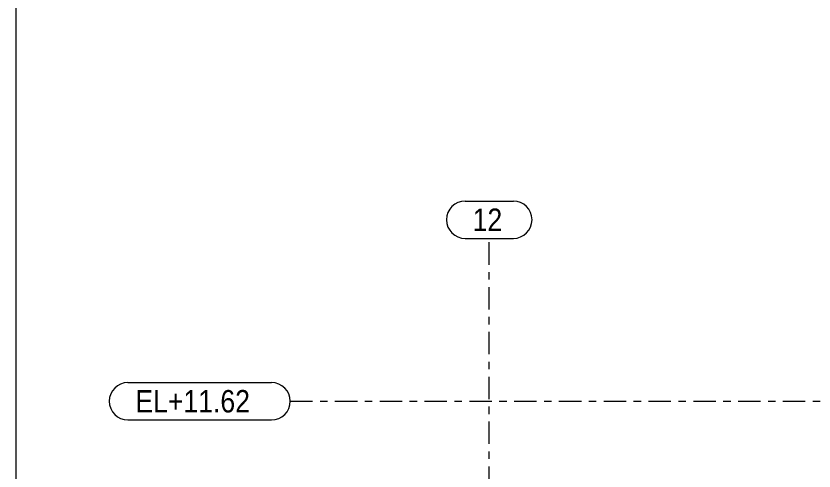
# Model space of a CAD drawing. Header units: millimetres. Extents: x -94 to 729, y -75 to 499.
# Drawn here: x -91.2 to 15.7, y 270.3 to 331.3 of the extents above; entities that cross this region are included whole.
import ezdxf

# ---------------------------------------------------------------- set-up
doc = ezdxf.new("R2010")
doc.units = ezdxf.units.MM
doc.linetypes.add('XKITLINE00', pattern=[0])
doc.linetypes.add('XKITLINE03', pattern=[6, 3, -1, 1, -1])
doc.layers.add('DrawingSheet', color=5, linetype='Continuous', lineweight=0)
doc.layers.add('S-grid', color=1, linetype='Continuous', lineweight=0)
doc.styles.add('ARIAL', font='ARIAL.TTF')

# ---------------------------------------------------------------- blocks, each defined once
blk = doc.blocks.new('*A546')
at = {"layer": 'DrawingSheet', "color": 5, "linetype": 'XKITLINE00', "lineweight": 0}
blk.add_line((-91.23, 499.3), (-91.23, -74.7), dxfattribs=at)
blk = doc.blocks.new('*A1137')
at = {"layer": 'S-grid', "color": 1, "linetype": 'XKITLINE03', "lineweight": 0}
blk.add_line((-54.5, 279.68), (121.38, 279.68), dxfattribs=at)
at = {"layer": 'S-grid', "color": 3, "style": 'ARIAL', "width": 0.85}
blk.add_text('EL+11.62', height=3, dxfattribs=at).set_placement((-75.24, 278.18))
blk = doc.blocks.new('*A1225')
at = {"layer": 'S-grid', "color": 1, "linetype": 'XKITLINE03', "lineweight": 0}
for p, q in [((-27.83, 267.96), (-27.83, 301.48)), ((-27.83, 164.69), (-27.83, 258.21))]:
    blk.add_line(p, q, dxfattribs=at)
at = {"layer": 'S-grid', "color": 3, "style": 'ARIAL', "width": 0.85}
blk.add_text('12', height=3, dxfattribs=at).set_placement((-30.06, 302.48))
blk = doc.blocks.new('*A1292')
at = {"layer": 'S-grid', "color": 1, "linetype": 'XKITLINE00', "lineweight": 0}
for p, q in [((-76.24, 282.18), (-57, 282.18)), ((-76.24, 277.18), (-57, 277.18))]:
    blk.add_line(p, q, dxfattribs=at)
for centre, start, end in [((-76.24, 279.68), 90, 270), ((-57, 279.68), 270, 90)]:
    blk.add_arc(centre, 2.5, start, end, dxfattribs=at)
blk = doc.blocks.new('*A1344')
at = {"layer": 'S-grid', "color": 1, "linetype": 'XKITLINE00', "lineweight": 0}
for p, q in [((-31.06, 306.48), (-24.61, 306.48)), ((-31.06, 301.48), (-24.61, 301.48))]:
    blk.add_line(p, q, dxfattribs=at)
for centre, start, end in [((-31.06, 303.98), 90, 270), ((-24.61, 303.98), 270, 90)]:
    blk.add_arc(centre, 2.5, start, end, dxfattribs=at)

msp = doc.modelspace()

# ---------------------------------------------------------------- block references
at = {"lineweight": 0}
for name in ['*A546', '*A1344', '*A1225', '*A1292', '*A1137']:
    msp.add_blockref(name, (0, 0), dxfattribs=at)

doc.saveas('drawing.dxf')
